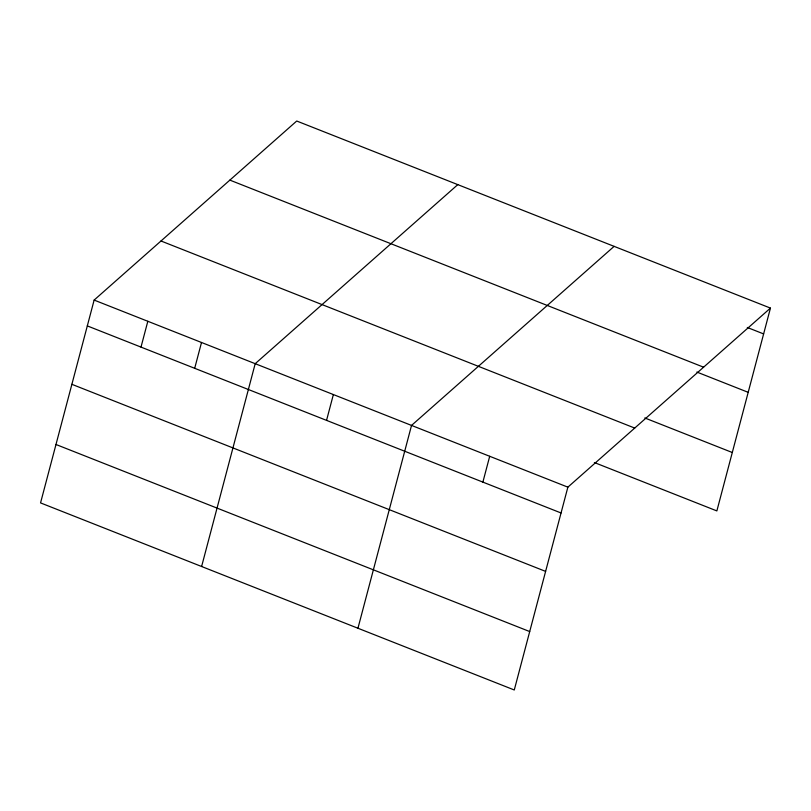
<?xml version="1.0" encoding="UTF-8"?>
<svg xmlns="http://www.w3.org/2000/svg" width="811" height="811" viewBox="0 0 811 811"><rect width="100%" height="100%" fill="white"/><g stroke="black" fill="none" stroke-linecap="round" stroke-linejoin="round"><path stroke-width="1.22" d="M94.137 300.08L40.55 502.901L514.275 689.979L567.872 487.158L770.45 308.099L296.725 121.021L94.137 300.08L567.872 487.158M141.002 347.098L147.825 321.278M194.691 368.306L201.513 342.485M201.615 566.504L255.201 363.683L457.789 184.634M326.549 420.372L333.372 394.551M357.945 628.241L411.532 425.42L614.12 246.362M482.88 482.109L489.702 456.289M770.45 308.099L716.863 510.92L594.362 462.544M747.296 327.472L763.627 333.919M229.868 180.113L703.593 367.19M696.862 372.056L748.198 392.331M644.796 417.959L732.292 452.508M160.994 240.989L634.719 428.066M87.314 325.9L561.05 512.978M71.885 384.313L545.61 571.39M55.979 444.489L529.715 631.566"/></g></svg>
